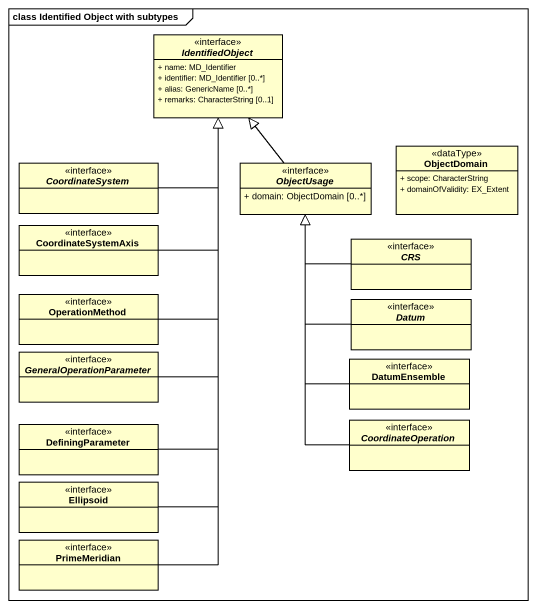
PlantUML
@startuml
mainframe class Identified Object with subtypes
hide circle
hide empty members
skinparam classAttributeIconSize 0
abstract class IdentifiedObject <<interface>> {
  + name: MD_Identifier
  + identifier: MD_Identifier [0..*]
  + alias: GenericName [0..*]
  + remarks: CharacterString [0..1]
}
class ObjectDomain <<dataType>> {
  + scope: CharacterString
  + domainOfValidity: EX_Extent
}
abstract class CoordinateSystem <<interface>>
abstract class ObjectUsage <<interface>> {
  + domain: ObjectDomain [0..*]
}
class CoordinateSystemAxis <<interface>>
abstract class CRS <<interface>>
class OperationMethod <<interface>>
abstract class Datum <<interface>>
abstract class GeneralOperationParameter <<interface>>
class DatumEnsemble <<interface>>
class DefiningParameter <<interface>>
abstract class CoordinateOperation <<interface>>
class Ellipsoid <<interface>>
class PrimeMeridian <<interface>>
CoordinateSystem -up-|> IdentifiedObject
ObjectUsage -up-|> IdentifiedObject
CoordinateSystemAxis -up-|> IdentifiedObject
CRS -up-|> ObjectUsage
OperationMethod -up-|> IdentifiedObject
Datum -up-|> ObjectUsage
GeneralOperationParameter -up-|> IdentifiedObject
DatumEnsemble -up-|> ObjectUsage
DefiningParameter -up-|> IdentifiedObject
CoordinateOperation -up-|> ObjectUsage
Ellipsoid -up-|> IdentifiedObject
PrimeMeridian -up-|> IdentifiedObject
@enduml
